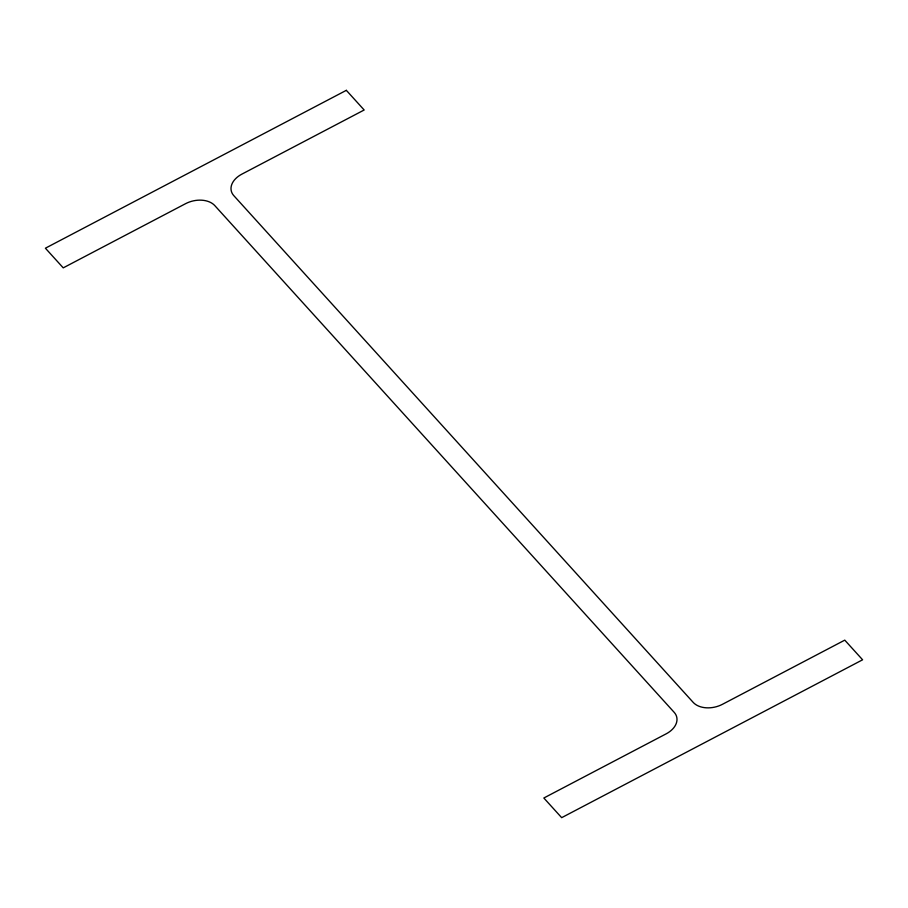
<?xml version="1.0" encoding="UTF-8"?>
<svg xmlns="http://www.w3.org/2000/svg" width="908" height="908" viewBox="0 0 908 908"><rect width="100%" height="100%" fill="white"/><g stroke="black" fill="none" stroke-linecap="round" stroke-linejoin="round"><path stroke-width="1.36" d="M346.334 90.335L45.4 248.202L63.231 267.86L185.561 203.687A21.758 14.789 -13.5 0 1 214.81 205.617L674.19 712.349A21.758 14.789 -13.5 0 1 666.177 733.834L543.835 798.007L561.666 817.665L862.6 659.798L844.769 640.14L722.439 704.313A21.758 14.789 -13.5 0 1 693.19 702.383L233.81 195.651A21.758 14.789 -13.5 0 1 241.823 174.166L364.165 109.993L346.334 90.335"/></g></svg>
